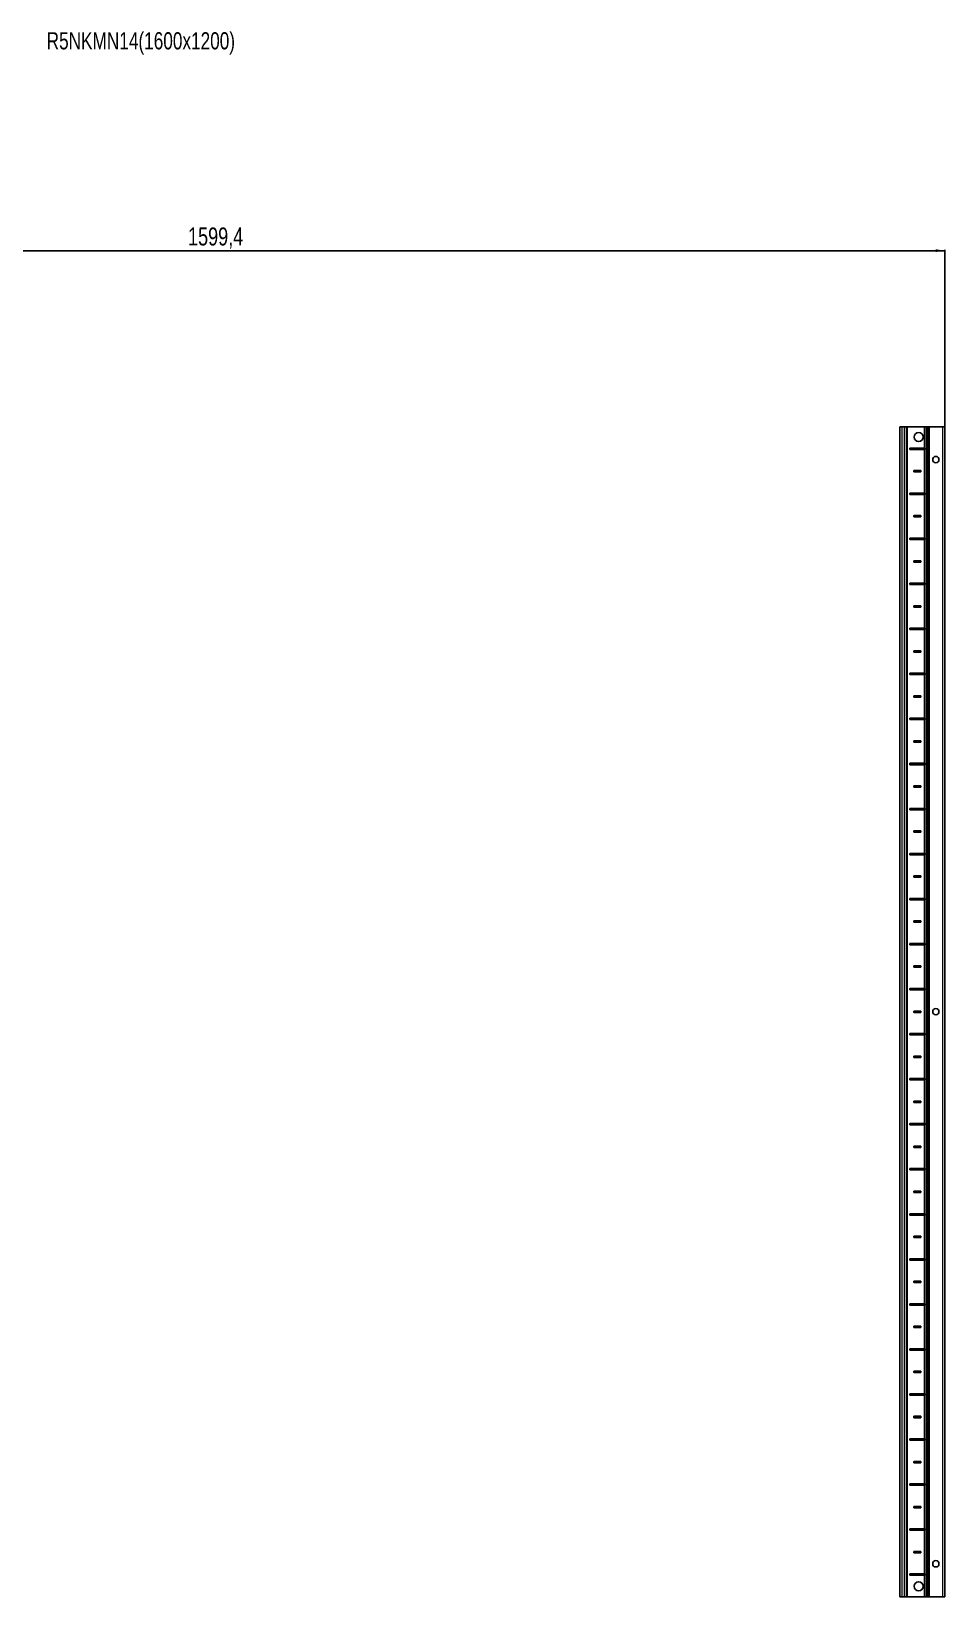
# Model space of a CAD drawing. Header units: millimetres. Extents: x -199 to 5688, y -2447 to 1507.
# Drawn here: x 649 to 1663, y -852 to 886 of the extents above; entities that cross this region are included whole.
import ezdxf

# ---------------------------------------------------------------- set-up
doc = ezdxf.new("R2010")
doc.units = ezdxf.units.MM
doc.layers.add('FORMAT', color=7, linetype='Continuous')
doc.styles.add('SLDTEXTSTYLE0', font='TXT', dxfattribs={"width": 0.75})
doc.dimstyles.new('SLDDIMSTYLE0', dxfattribs={"dimtxt": 20, "dimasz": 10, "dimexe": 0, "dimexo": 0.0625, "dimgap": 5, "dimtad": 2, "dimdec": 1, "dimrnd": 1e-09, "dimzin": 12, "dimdsep": 46, "dimtxsty": 'SLDTEXTSTYLE0', "dimsah": 1, "dimcen": 0.09, "dimadec": 0, "dimazin": 3, "dimtfac": 1, "dimtofl": 0, "dimtmove": 0, "dimatfit": 3, "dimfxl": 0, "dimfrac": 2, "dimtolj": 1, "dimtzin": 12, "dimarcsym": 0})

# ---------------------------------------------------------------- blocks, each defined once
blk = doc.blocks.new('_D_1')
at = {"layer": 'FORMAT'}
for p, q in [((64, 447.2), (64, 643.6)), ((1663.4, 447.2), (1663.4, 643.6)), ((64, 642.6), (1663.4, 642.6))]:
    blk.add_line(p, q, dxfattribs=at)
for points in [[(64, 642.6), (74, 641.1), (74, 644.2)], [(1663.4, 642.6), (1653.4, 644.2), (1653.4, 641.1)]]:
    blk.add_solid(points, dxfattribs=at)
at = {"layer": 'FORMAT', "insert": (823, 668.4), "char_height": 20, "attachment_point": 1, "style": 'SLDTEXTSTYLE0'}
blk.add_mtext('1599,4', dxfattribs=at)

msp = doc.modelspace()

# ---------------------------------------------------------------- linework, layer by layer
at = {"color": 7, "linetype": 'Continuous', "lineweight": 25}
for p, q in [((1613.68, -851.79), (1613.68, 447.21)), ((1613.68, 447.21), (1615.68, 447.21)), ((1615.68, 447.21), (1618.88, 447.21)), ((1618.88, 447.21), (1620.88, 447.21)), ((1620.88, 447.21), (1620.88, -851.79)), ((1620.88, 447.21), (1621.53, 447.21)), ((1621.53, 447.21), (1640.93, 447.21)), ((1640.93, 447.21), (1642.34, 447.21)), ((1642.34, 447.21), (1643.55, 447.21)), ((1643.55, 447.21), (1643.55, -851.79)), ((1643.55, 447.21), (1643.58, 447.21)), ((1643.58, 447.21), (1643.58, -851.79)), ((1643.58, 447.21), (1644.79, 447.21)), ((1644.79, 447.21), (1645.38, 447.21)), ((1645.38, 447.21), (1645.38, -851.79)), ((1645.38, 447.21), (1646.03, 447.21)), ((1646.03, 447.21), (1661.38, 447.21)), ((1661.38, 447.21), (1663.38, 447.21)), ((1663.38, 447.21), (1663.38, -851.79)), ((1640.93, 423.46), (1624.53, 423.46)), ((1624.53, 423.46), (1624.53, 421.96)), ((1625.28, 422.71), (1624.53, 423.46)), ((1625.28, 422.71), (1624.53, 421.96)), ((1624.53, 421.96), (1640.93, 421.96)), ((1625.28, 422.71), (1640.78, 422.71)), ((1640.78, 422.71), (1641.42, 423.35)), ((1640.78, 422.71), (1641.42, 422.06)), ((1641.42, 422.06), (1641.42, 423.35)), ((1637.03, 398.46), (1629.03, 398.46)), ((1629.03, 398.46), (1629.03, 396.96)), ((1629.78, 397.71), (1629.03, 398.46)), ((1629.78, 397.71), (1629.03, 396.96)), ((1629.03, 396.96), (1637.03, 396.96)), ((1629.78, 397.71), (1636.28, 397.71)), ((1636.28, 397.71), (1637.03, 398.46)), ((1636.28, 397.71), (1637.03, 396.96)), ((1637.03, 396.96), (1637.03, 398.46)), ((1640.93, 373.46), (1624.53, 373.46)), ((1624.53, 373.46), (1624.53, 371.96)), ((1625.28, 372.71), (1624.53, 373.46)), ((1625.28, 372.71), (1624.53, 371.96)), ((1624.53, 371.96), (1640.93, 371.96)), ((1625.28, 372.71), (1640.78, 372.71)), ((1640.78, 372.71), (1641.42, 373.35)), ((1640.78, 372.71), (1641.42, 372.06)), ((1641.42, 372.06), (1641.42, 373.35)), ((1637.03, 348.46), (1629.03, 348.46)), ((1629.03, 348.46), (1629.03, 346.96)), ((1629.78, 347.71), (1629.03, 348.46)), ((1629.78, 347.71), (1629.03, 346.96)), ((1629.78, 347.71), (1636.28, 347.71)), ((1636.28, 347.71), (1637.03, 348.46)), ((1636.28, 347.71), (1637.03, 346.96)), ((1637.03, 346.96), (1637.03, 348.46)), ((1629.03, 346.96), (1637.03, 346.96)), ((1640.93, 323.46), (1624.53, 323.46)), ((1624.53, 323.46), (1624.53, 321.96)), ((1625.28, 322.71), (1624.53, 323.46)), ((1625.28, 322.71), (1624.53, 321.96)), ((1624.53, 321.96), (1640.93, 321.96)), ((1625.28, 322.71), (1640.78, 322.71)), ((1640.78, 322.71), (1641.42, 323.35)), ((1640.78, 322.71), (1641.42, 322.06)), ((1641.42, 322.06), (1641.42, 323.35)), ((1637.03, 298.46), (1629.03, 298.46)), ((1629.03, 298.46), (1629.03, 296.96)), ((1629.78, 297.71), (1629.03, 298.46)), ((1629.78, 297.71), (1629.03, 296.96)), ((1629.03, 296.96), (1637.03, 296.96)), ((1629.78, 297.71), (1636.28, 297.71)), ((1636.28, 297.71), (1637.03, 298.46)), ((1636.28, 297.71), (1637.03, 296.96)), ((1637.03, 296.96), (1637.03, 298.46)), ((1640.93, 273.46), (1624.53, 273.46)), ((1624.53, 273.46), (1624.53, 271.96)), ((1625.28, 272.71), (1624.53, 273.46)), ((1625.28, 272.71), (1624.53, 271.96)), ((1624.53, 271.96), (1640.93, 271.96)), ((1625.28, 272.71), (1640.78, 272.71)), ((1640.78, 272.71), (1641.42, 273.35)), ((1640.78, 272.71), (1641.42, 272.06)), ((1641.42, 272.06), (1641.42, 273.35)), ((1637.03, 248.46), (1629.03, 248.46)), ((1629.03, 248.46), (1629.03, 246.96)), ((1629.78, 247.71), (1629.03, 248.46)), ((1629.78, 247.71), (1629.03, 246.96)), ((1629.03, 246.96), (1637.03, 246.96)), ((1629.78, 247.71), (1636.28, 247.71)), ((1636.28, 247.71), (1637.03, 248.46)), ((1636.28, 247.71), (1637.03, 246.96)), ((1637.03, 246.96), (1637.03, 248.46)), ((1640.93, 223.46), (1624.53, 223.46)), ((1624.53, 223.46), (1624.53, 221.96)), ((1625.28, 222.71), (1624.53, 223.46)), ((1625.28, 222.71), (1624.53, 221.96)), ((1624.53, 221.96), (1640.93, 221.96)), ((1625.28, 222.71), (1640.78, 222.71)), ((1640.78, 222.71), (1641.42, 223.35)), ((1640.78, 222.71), (1641.42, 222.06)), ((1641.42, 222.06), (1641.42, 223.35)), ((1637.03, 198.46), (1629.03, 198.46)), ((1629.03, 198.46), (1629.03, 196.96)), ((1629.78, 197.71), (1629.03, 198.46)), ((1629.78, 197.71), (1629.03, 196.96)), ((1629.03, 196.96), (1637.03, 196.96)), ((1629.78, 197.71), (1636.28, 197.71)), ((1636.28, 197.71), (1637.03, 198.46)), ((1636.28, 197.71), (1637.03, 196.96)), ((1637.03, 196.96), (1637.03, 198.46)), ((1640.93, 173.46), (1624.53, 173.46)), ((1624.53, 173.46), (1624.53, 171.96)), ((1625.28, 172.71), (1624.53, 173.46)), ((1625.28, 172.71), (1624.53, 171.96)), ((1624.53, 171.96), (1640.93, 171.96)), ((1625.28, 172.71), (1640.78, 172.71)), ((1640.78, 172.71), (1641.42, 173.35)), ((1640.78, 172.71), (1641.42, 172.06)), ((1641.42, 172.06), (1641.42, 173.35)), ((1637.03, 148.46), (1629.03, 148.46)), ((1629.03, 148.46), (1629.03, 146.96)), ((1629.78, 147.71), (1629.03, 148.46)), ((1629.78, 147.71), (1629.03, 146.96)), ((1629.03, 146.96), (1637.03, 146.96)), ((1629.78, 147.71), (1636.28, 147.71)), ((1636.28, 147.71), (1637.03, 148.46)), ((1636.28, 147.71), (1637.03, 146.96)), ((1637.03, 146.96), (1637.03, 148.46)), ((1640.93, 123.46), (1624.53, 123.46)), ((1624.53, 123.46), (1624.53, 121.96)), ((1625.28, 122.71), (1624.53, 123.46)), ((1625.28, 122.71), (1624.53, 121.96)), ((1624.53, 121.96), (1640.93, 121.96)), ((1625.28, 122.71), (1640.78, 122.71)), ((1640.78, 122.71), (1641.42, 123.35)), ((1640.78, 122.71), (1641.42, 122.06)), ((1641.42, 122.06), (1641.42, 123.35)), ((1637.03, 98.46), (1629.03, 98.46)), ((1629.03, 98.46), (1629.03, 96.96)), ((1629.78, 97.71), (1629.03, 98.46)), ((1629.78, 97.71), (1629.03, 96.96)), ((1629.03, 96.96), (1637.03, 96.96)), ((1629.78, 97.71), (1636.28, 97.71)), ((1636.28, 97.71), (1637.03, 98.46)), ((1636.28, 97.71), (1637.03, 96.96)), ((1637.03, 96.96), (1637.03, 98.46)), ((1640.93, 73.46), (1624.53, 73.46)), ((1624.53, 73.46), (1624.53, 71.96)), ((1625.28, 72.71), (1624.53, 73.46)), ((1625.28, 72.71), (1624.53, 71.96)), ((1624.53, 71.96), (1640.93, 71.96)), ((1625.28, 72.71), (1640.78, 72.71)), ((1640.78, 72.71), (1641.42, 73.35)), ((1640.78, 72.71), (1641.42, 72.06)), ((1641.42, 72.06), (1641.42, 73.35)), ((1637.03, 48.46), (1629.03, 48.46)), ((1629.03, 48.46), (1629.03, 46.96)), ((1629.78, 47.71), (1629.03, 48.46)), ((1629.78, 47.71), (1629.03, 46.96)), ((1629.03, 46.96), (1637.03, 46.96)), ((1629.78, 47.71), (1636.28, 47.71)), ((1636.28, 47.71), (1637.03, 48.46)), ((1636.28, 47.71), (1637.03, 46.96)), ((1637.03, 46.96), (1637.03, 48.46)), ((1640.93, 23.46), (1624.53, 23.46)), ((1624.53, 23.46), (1624.53, 21.96)), ((1625.28, 22.71), (1624.53, 23.46)), ((1625.28, 22.71), (1624.53, 21.96)), ((1624.53, 21.96), (1640.93, 21.96)), ((1625.28, 22.71), (1640.78, 22.71)), ((1640.78, 22.71), (1641.42, 23.35)), ((1640.78, 22.71), (1641.42, 22.06)), ((1641.42, 22.06), (1641.42, 23.35)), ((1637.03, -1.54), (1629.03, -1.54)), ((1629.03, -1.54), (1629.03, -3.04)), ((1629.78, -2.29), (1629.03, -1.54)), ((1629.78, -2.29), (1629.03, -3.04)), ((1629.03, -3.04), (1637.03, -3.04)), ((1629.78, -2.29), (1636.28, -2.29)), ((1636.28, -2.29), (1637.03, -1.54)), ((1636.28, -2.29), (1637.03, -3.04)), ((1637.03, -3.04), (1637.03, -1.54)), ((1640.93, -26.54), (1624.53, -26.54)), ((1624.53, -26.54), (1624.53, -28.04)), ((1625.28, -27.29), (1624.53, -26.54)), ((1625.28, -27.29), (1624.53, -28.04)), ((1624.53, -28.04), (1640.93, -28.04)), ((1625.28, -27.29), (1640.78, -27.29)), ((1640.78, -27.29), (1641.42, -26.65)), ((1640.78, -27.29), (1641.42, -27.94)), ((1641.42, -27.94), (1641.42, -26.65)), ((1637.03, -51.54), (1629.03, -51.54)), ((1629.03, -51.54), (1629.03, -53.04)), ((1629.78, -52.29), (1629.03, -51.54)), ((1636.28, -52.29), (1637.03, -51.54)), ((1637.03, -53.04), (1637.03, -51.54)), ((1629.78, -52.29), (1629.03, -53.04)), ((1629.03, -53.04), (1637.03, -53.04)), ((1629.78, -52.29), (1636.28, -52.29)), ((1636.28, -52.29), (1637.03, -53.04)), ((1640.93, -76.54), (1624.53, -76.54)), ((1624.53, -76.54), (1624.53, -78.04)), ((1625.28, -77.29), (1624.53, -76.54)), ((1625.28, -77.29), (1624.53, -78.04)), ((1624.53, -78.04), (1640.93, -78.04)), ((1625.28, -77.29), (1640.78, -77.29)), ((1640.78, -77.29), (1641.42, -76.65)), ((1640.78, -77.29), (1641.42, -77.94)), ((1641.42, -77.94), (1641.42, -76.65)), ((1637.03, -101.54), (1629.03, -101.54)), ((1629.03, -101.54), (1629.03, -103.04)), ((1629.78, -102.29), (1629.03, -101.54)), ((1629.78, -102.29), (1629.03, -103.04)), ((1629.03, -103.04), (1637.03, -103.04)), ((1629.78, -102.29), (1636.28, -102.29)), ((1636.28, -102.29), (1637.03, -101.54)), ((1636.28, -102.29), (1637.03, -103.04)), ((1637.03, -103.04), (1637.03, -101.54)), ((1640.93, -126.54), (1624.53, -126.54)), ((1624.53, -126.54), (1624.53, -128.04)), ((1625.28, -127.29), (1624.53, -126.54)), ((1625.28, -127.29), (1624.53, -128.04)), ((1624.53, -128.04), (1640.93, -128.04)), ((1625.28, -127.29), (1640.78, -127.29)), ((1640.78, -127.29), (1641.42, -126.65)), ((1640.78, -127.29), (1641.42, -127.94)), ((1641.42, -127.94), (1641.42, -126.65)), ((1637.03, -151.54), (1629.03, -151.54)), ((1629.03, -151.54), (1629.03, -153.04)), ((1629.78, -152.29), (1629.03, -151.54)), ((1629.78, -152.29), (1629.03, -153.04)), ((1629.03, -153.04), (1637.03, -153.04)), ((1629.78, -152.29), (1636.28, -152.29)), ((1636.28, -152.29), (1637.03, -151.54)), ((1636.28, -152.29), (1637.03, -153.04)), ((1637.03, -153.04), (1637.03, -151.54)), ((1640.93, -176.54), (1624.53, -176.54)), ((1624.53, -176.54), (1624.53, -178.04)), ((1625.28, -177.29), (1624.53, -176.54)), ((1625.28, -177.29), (1624.53, -178.04)), ((1624.53, -178.04), (1640.93, -178.04)), ((1625.28, -177.29), (1640.78, -177.29)), ((1640.78, -177.29), (1641.42, -176.65)), ((1640.78, -177.29), (1641.42, -177.94)), ((1641.42, -177.94), (1641.42, -176.65)), ((1637.03, -201.54), (1629.03, -201.54)), ((1629.03, -201.54), (1629.03, -203.04)), ((1629.78, -202.29), (1629.03, -201.54)), ((1629.78, -202.29), (1629.03, -203.04)), ((1629.03, -203.04), (1637.03, -203.04)), ((1629.78, -202.29), (1636.28, -202.29)), ((1636.28, -202.29), (1637.03, -201.54)), ((1636.28, -202.29), (1637.03, -203.04)), ((1637.03, -203.04), (1637.03, -201.54)), ((1640.93, -226.54), (1624.53, -226.54)), ((1624.53, -226.54), (1624.53, -228.04)), ((1625.28, -227.29), (1624.53, -226.54)), ((1625.28, -227.29), (1624.53, -228.04)), ((1624.53, -228.04), (1640.93, -228.04)), ((1625.28, -227.29), (1640.78, -227.29)), ((1640.78, -227.29), (1641.42, -226.65)), ((1640.78, -227.29), (1641.42, -227.94)), ((1641.42, -227.94), (1641.42, -226.65)), ((1637.03, -251.54), (1629.03, -251.54)), ((1629.03, -251.54), (1629.03, -253.04)), ((1629.78, -252.29), (1629.03, -251.54)), ((1629.78, -252.29), (1629.03, -253.04)), ((1629.03, -253.04), (1637.03, -253.04)), ((1629.78, -252.29), (1636.28, -252.29)), ((1636.28, -252.29), (1637.03, -251.54)), ((1636.28, -252.29), (1637.03, -253.04)), ((1637.03, -253.04), (1637.03, -251.54)), ((1640.93, -276.54), (1624.53, -276.54)), ((1624.53, -276.54), (1624.53, -278.04)), ((1625.28, -277.29), (1624.53, -276.54)), ((1625.28, -277.29), (1624.53, -278.04)), ((1624.53, -278.04), (1640.93, -278.04)), ((1625.28, -277.29), (1640.78, -277.29)), ((1640.78, -277.29), (1641.42, -276.65)), ((1640.78, -277.29), (1641.42, -277.94)), ((1641.42, -277.94), (1641.42, -276.65)), ((1637.03, -301.54), (1629.03, -301.54)), ((1629.03, -301.54), (1629.03, -303.04)), ((1629.78, -302.29), (1629.03, -301.54)), ((1629.78, -302.29), (1629.03, -303.04)), ((1629.03, -303.04), (1637.03, -303.04)), ((1629.78, -302.29), (1636.28, -302.29)), ((1636.28, -302.29), (1637.03, -301.54)), ((1636.28, -302.29), (1637.03, -303.04)), ((1637.03, -303.04), (1637.03, -301.54)), ((1640.93, -326.54), (1624.53, -326.54)), ((1624.53, -326.54), (1624.53, -328.04)), ((1625.28, -327.29), (1624.53, -326.54)), ((1625.28, -327.29), (1624.53, -328.04)), ((1624.53, -328.04), (1640.93, -328.04)), ((1625.28, -327.29), (1640.78, -327.29)), ((1640.78, -327.29), (1641.42, -326.65)), ((1640.78, -327.29), (1641.42, -327.94)), ((1641.42, -327.94), (1641.42, -326.65)), ((1637.03, -351.54), (1629.03, -351.54)), ((1629.03, -351.54), (1629.03, -353.04)), ((1629.78, -352.29), (1629.03, -351.54)), ((1629.78, -352.29), (1629.03, -353.04)), ((1629.03, -353.04), (1637.03, -353.04)), ((1629.78, -352.29), (1636.28, -352.29)), ((1636.28, -352.29), (1637.03, -351.54)), ((1636.28, -352.29), (1637.03, -353.04)), ((1637.03, -353.04), (1637.03, -351.54)), ((1640.93, -376.54), (1624.53, -376.54)), ((1624.53, -376.54), (1624.53, -378.04)), ((1625.28, -377.29), (1624.53, -376.54)), ((1625.28, -377.29), (1624.53, -378.04)), ((1624.53, -378.04), (1640.93, -378.04)), ((1625.28, -377.29), (1640.78, -377.29)), ((1640.78, -377.29), (1641.42, -376.65)), ((1640.78, -377.29), (1641.42, -377.94)), ((1641.42, -377.94), (1641.42, -376.65)), ((1637.03, -401.54), (1629.03, -401.54)), ((1629.03, -401.54), (1629.03, -403.04)), ((1629.78, -402.29), (1629.03, -401.54)), ((1629.78, -402.29), (1629.03, -403.04)), ((1629.03, -403.04), (1637.03, -403.04)), ((1629.78, -402.29), (1636.28, -402.29)), ((1636.28, -402.29), (1637.03, -401.54)), ((1636.28, -402.29), (1637.03, -403.04)), ((1637.03, -403.04), (1637.03, -401.54)), ((1640.93, -426.54), (1624.53, -426.54)), ((1624.53, -426.54), (1624.53, -428.04)), ((1625.28, -427.29), (1624.53, -426.54)), ((1625.28, -427.29), (1624.53, -428.04)), ((1624.53, -428.04), (1640.93, -428.04)), ((1625.28, -427.29), (1640.78, -427.29)), ((1640.78, -427.29), (1641.42, -426.65)), ((1640.78, -427.29), (1641.42, -427.94)), ((1641.42, -427.94), (1641.42, -426.65)), ((1637.03, -451.54), (1629.03, -451.54)), ((1629.03, -451.54), (1629.03, -453.04)), ((1629.78, -452.29), (1629.03, -451.54)), ((1636.28, -452.29), (1637.03, -451.54)), ((1637.03, -453.04), (1637.03, -451.54)), ((1629.78, -452.29), (1629.03, -453.04)), ((1629.03, -453.04), (1637.03, -453.04)), ((1629.78, -452.29), (1636.28, -452.29)), ((1636.28, -452.29), (1637.03, -453.04)), ((1640.93, -476.54), (1624.53, -476.54)), ((1624.53, -476.54), (1624.53, -478.04)), ((1625.28, -477.29), (1624.53, -476.54)), ((1625.28, -477.29), (1624.53, -478.04)), ((1624.53, -478.04), (1640.93, -478.04)), ((1625.28, -477.29), (1640.78, -477.29)), ((1640.78, -477.29), (1641.42, -476.65)), ((1640.78, -477.29), (1641.42, -477.94)), ((1641.42, -477.94), (1641.42, -476.65)), ((1637.03, -501.54), (1629.03, -501.54)), ((1629.03, -501.54), (1629.03, -503.04)), ((1629.78, -502.29), (1629.03, -501.54)), ((1629.78, -502.29), (1629.03, -503.04)), ((1629.03, -503.04), (1637.03, -503.04)), ((1629.78, -502.29), (1636.28, -502.29)), ((1636.28, -502.29), (1637.03, -501.54)), ((1636.28, -502.29), (1637.03, -503.04)), ((1637.03, -503.04), (1637.03, -501.54)), ((1640.93, -526.54), (1624.53, -526.54)), ((1624.53, -526.54), (1624.53, -528.04)), ((1625.28, -527.29), (1624.53, -526.54)), ((1625.28, -527.29), (1624.53, -528.04)), ((1624.53, -528.04), (1640.93, -528.04)), ((1625.28, -527.29), (1640.78, -527.29)), ((1640.78, -527.29), (1641.42, -526.65)), ((1640.78, -527.29), (1641.42, -527.94)), ((1641.42, -527.94), (1641.42, -526.65)), ((1637.03, -551.54), (1629.03, -551.54)), ((1629.03, -551.54), (1629.03, -553.04)), ((1629.78, -552.29), (1629.03, -551.54)), ((1629.78, -552.29), (1629.03, -553.04)), ((1629.03, -553.04), (1637.03, -553.04)), ((1629.78, -552.29), (1636.28, -552.29)), ((1636.28, -552.29), (1637.03, -551.54)), ((1636.28, -552.29), (1637.03, -553.04)), ((1637.03, -553.04), (1637.03, -551.54)), ((1640.93, -576.54), (1624.53, -576.54)), ((1624.53, -576.54), (1624.53, -578.04)), ((1625.28, -577.29), (1624.53, -576.54)), ((1625.28, -577.29), (1624.53, -578.04)), ((1624.53, -578.04), (1640.93, -578.04)), ((1625.28, -577.29), (1640.78, -577.29)), ((1640.78, -577.29), (1641.42, -576.65)), ((1640.78, -577.29), (1641.42, -577.94)), ((1641.42, -577.94), (1641.42, -576.65)), ((1637.03, -601.54), (1629.03, -601.54)), ((1629.03, -601.54), (1629.03, -603.04)), ((1629.78, -602.29), (1629.03, -601.54)), ((1629.78, -602.29), (1629.03, -603.04)), ((1629.03, -603.04), (1637.03, -603.04)), ((1629.78, -602.29), (1636.28, -602.29)), ((1636.28, -602.29), (1637.03, -601.54)), ((1636.28, -602.29), (1637.03, -603.04)), ((1637.03, -603.04), (1637.03, -601.54)), ((1640.93, -626.54), (1624.53, -626.54)), ((1624.53, -626.54), (1624.53, -628.04)), ((1625.28, -627.29), (1624.53, -626.54)), ((1625.28, -627.29), (1624.53, -628.04)), ((1624.53, -628.04), (1640.93, -628.04)), ((1625.28, -627.29), (1640.78, -627.29)), ((1640.78, -627.29), (1641.42, -626.65)), ((1640.78, -627.29), (1641.42, -627.94)), ((1641.42, -627.94), (1641.42, -626.65)), ((1637.03, -651.54), (1629.03, -651.54)), ((1629.03, -651.54), (1629.03, -653.04)), ((1629.78, -652.29), (1629.03, -651.54)), ((1629.78, -652.29), (1629.03, -653.04)), ((1629.03, -653.04), (1637.03, -653.04)), ((1629.78, -652.29), (1636.28, -652.29)), ((1636.28, -652.29), (1637.03, -651.54)), ((1636.28, -652.29), (1637.03, -653.04)), ((1637.03, -653.04), (1637.03, -651.54)), ((1640.93, -676.54), (1624.53, -676.54)), ((1624.53, -676.54), (1624.53, -678.04)), ((1625.28, -677.29), (1624.53, -676.54)), ((1625.28, -677.29), (1624.53, -678.04)), ((1625.28, -677.29), (1640.78, -677.29)), ((1640.78, -677.29), (1641.42, -676.65)), ((1640.78, -677.29), (1641.42, -677.94)), ((1641.42, -677.94), (1641.42, -676.65)), ((1624.53, -678.04), (1640.93, -678.04)), ((1637.03, -701.54), (1629.03, -701.54)), ((1629.03, -701.54), (1629.03, -703.04)), ((1629.78, -702.29), (1629.03, -701.54)), ((1629.78, -702.29), (1629.03, -703.04)), ((1629.03, -703.04), (1637.03, -703.04)), ((1629.78, -702.29), (1636.28, -702.29)), ((1636.28, -702.29), (1637.03, -701.54)), ((1636.28, -702.29), (1637.03, -703.04)), ((1637.03, -703.04), (1637.03, -701.54)), ((1640.93, -726.54), (1624.53, -726.54)), ((1624.53, -726.54), (1624.53, -728.04)), ((1625.28, -727.29), (1624.53, -726.54)), ((1625.28, -727.29), (1624.53, -728.04)), ((1624.53, -728.04), (1640.93, -728.04)), ((1625.28, -727.29), (1640.78, -727.29)), ((1640.78, -727.29), (1641.42, -726.65)), ((1640.78, -727.29), (1641.42, -727.94)), ((1641.42, -727.94), (1641.42, -726.65)), ((1629.03, -751.54), (1629.03, -753.04)), ((1637.03, -751.54), (1629.03, -751.54)), ((1629.78, -752.29), (1629.03, -751.54)), ((1629.78, -752.29), (1629.03, -753.04)), ((1629.03, -753.04), (1637.03, -753.04)), ((1629.78, -752.29), (1636.28, -752.29)), ((1636.28, -752.29), (1637.03, -751.54)), ((1636.28, -752.29), (1637.03, -753.04)), ((1637.03, -753.04), (1637.03, -751.54)), ((1640.93, -776.54), (1624.53, -776.54)), ((1624.53, -776.54), (1624.53, -778.04)), ((1625.28, -777.29), (1624.53, -776.54)), ((1625.28, -777.29), (1624.53, -778.04)), ((1624.53, -778.04), (1640.93, -778.04)), ((1625.28, -777.29), (1640.78, -777.29)), ((1640.78, -777.29), (1641.42, -776.65)), ((1640.78, -777.29), (1641.42, -777.94)), ((1641.42, -777.94), (1641.42, -776.65)), ((1629.03, -801.54), (1629.03, -803.04)), ((1637.03, -801.54), (1629.03, -801.54)), ((1629.78, -802.29), (1629.03, -801.54)), ((1629.78, -802.29), (1629.03, -803.04)), ((1629.03, -803.04), (1637.03, -803.04)), ((1629.78, -802.29), (1636.28, -802.29)), ((1636.28, -802.29), (1637.03, -801.54)), ((1636.28, -802.29), (1637.03, -803.04)), ((1637.03, -803.04), (1637.03, -801.54)), ((1640.93, -826.54), (1624.53, -826.54)), ((1624.53, -826.54), (1624.53, -828.04)), ((1625.28, -827.29), (1624.53, -826.54)), ((1625.28, -827.29), (1624.53, -828.04)), ((1624.53, -828.04), (1640.93, -828.04)), ((1625.28, -827.29), (1640.78, -827.29)), ((1640.78, -827.29), (1641.42, -826.65)), ((1640.78, -827.29), (1641.42, -827.94)), ((1641.42, -827.94), (1641.42, -826.65)), ((1615.68, -851.79), (1613.68, -851.79)), ((1615.68, -851.79), (1618.88, -851.79)), ((1620.88, -851.79), (1618.88, -851.79)), ((1621.53, -851.79), (1620.88, -851.79)), ((1621.53, -851.79), (1640.93, -851.79)), ((1642.34, -851.79), (1640.93, -851.79)), ((1642.34, -851.79), (1643.55, -851.79)), ((1643.55, -851.79), (1643.58, -851.79)), ((1643.58, -851.79), (1644.79, -851.79)), ((1645.38, -851.79), (1644.79, -851.79)), ((1646.03, -851.79), (1645.38, -851.79)), ((1646.03, -851.79), (1661.38, -851.79)), ((1663.38, -851.79), (1661.38, -851.79))]:
    msp.add_line(p, q, dxfattribs=at)
at = {"color": 8, "linetype": 'Continuous', "lineweight": 18}
for p, q in [((1615.68, 447.21), (1615.68, -851.79)), ((1618.88, -851.79), (1618.88, 447.21)), ((1621.53, 447.21), (1621.53, -851.79)), ((1640.93, 423.46), (1640.93, 447.21)), ((1642.34, 447.21), (1642.34, -851.79)), ((1644.79, -851.79), (1644.79, 447.21)), ((1646.03, 447.21), (1646.03, -851.79)), ((1661.38, -851.79), (1661.38, 447.21)), ((1640.93, 373.46), (1640.93, 421.96)), ((1640.93, 323.46), (1640.93, 371.96)), ((1640.93, 273.46), (1640.93, 321.96)), ((1640.93, 223.46), (1640.93, 271.96)), ((1640.93, 173.46), (1640.93, 221.96)), ((1640.93, 123.46), (1640.93, 171.96)), ((1640.93, 73.46), (1640.93, 121.96)), ((1640.93, 23.46), (1640.93, 71.96)), ((1640.93, -26.54), (1640.93, 21.96)), ((1640.93, -76.54), (1640.93, -28.04)), ((1640.93, -126.54), (1640.93, -78.04)), ((1640.93, -176.54), (1640.93, -128.04)), ((1640.93, -226.54), (1640.93, -178.04)), ((1640.93, -276.54), (1640.93, -228.04)), ((1640.93, -326.54), (1640.93, -278.04)), ((1640.93, -376.54), (1640.93, -328.04)), ((1640.93, -426.54), (1640.93, -378.04)), ((1640.93, -476.54), (1640.93, -428.04)), ((1640.93, -526.54), (1640.93, -478.04)), ((1640.93, -576.54), (1640.93, -528.04)), ((1640.93, -626.54), (1640.93, -578.04)), ((1640.93, -676.54), (1640.93, -628.04)), ((1640.93, -726.54), (1640.93, -678.04)), ((1640.93, -776.54), (1640.93, -728.04)), ((1640.93, -826.54), (1640.93, -778.04)), ((1640.93, -851.79), (1640.93, -828.04))]:
    msp.add_line(p, q, dxfattribs=at)
at = {"color": 7, "linetype": 'Continuous', "lineweight": 25}
for centre, radius in [((1634.53, 435.71), 5), ((1653.53, 410.71), 3.5), ((1653.53, -202.29), 3.5), ((1653.53, -815.29), 3.5), ((1634.53, -840.29), 5)]:
    msp.add_circle(centre, radius, dxfattribs=at)
for centre, start_param, end_param in [((1640.93, 419.99), 6.0349159, 6.2831853), ((1640.93, 425.42), 3.1415927, 3.389862), ((1640.93, 369.99), 6.0349159, 6.2831853), ((1640.93, 375.42), 3.1415927, 3.389862), ((1640.93, 319.99), 6.0349159, 6.2831853), ((1640.93, 325.42), 3.1415927, 3.389862), ((1640.93, 269.99), 6.0349159, 6.2831853), ((1640.93, 275.42), 3.1415927, 3.389862), ((1640.93, 219.99), 6.0349159, 6.2831853), ((1640.93, 225.42), 3.1415927, 3.389862), ((1640.93, 169.99), 6.0349159, 6.2831853), ((1640.93, 175.42), 3.1415927, 3.389862), ((1640.93, 119.99), 6.0349159, 6.2831853), ((1640.93, 125.42), 3.1415927, 3.389862), ((1640.93, 69.99), 6.0349159, 6.2831853), ((1640.93, 75.42), 3.1415927, 3.389862), ((1640.93, 19.99), 6.0349159, 6.2831853), ((1640.93, 25.42), 3.1415927, 3.389862), ((1640.93, -30.01), 6.0349159, 6.2831853), ((1640.93, -24.58), 3.1415927, 3.389862), ((1640.93, -80.01), 6.0349159, 6.2831853), ((1640.93, -74.58), 3.1415927, 3.389862), ((1640.93, -130.01), 6.0349159, 6.2831853), ((1640.93, -124.58), 3.1415927, 3.389862), ((1640.93, -180.01), 6.0349159, 6.2831853), ((1640.93, -174.58), 3.1415927, 3.389862), ((1640.93, -230.01), 6.0349159, 6.2831853), ((1640.93, -224.58), 3.1415927, 3.389862), ((1640.93, -280.01), 6.0349159, 6.2831853), ((1640.93, -274.58), 3.1415927, 3.389862), ((1640.93, -330.01), 6.0349159, 6.2831853), ((1640.93, -324.58), 3.1415927, 3.389862), ((1640.93, -380.01), 6.0349159, 6.2831853), ((1640.93, -374.58), 3.1415927, 3.389862), ((1640.93, -430.01), 6.0349159, 6.2831853), ((1640.93, -424.58), 3.1415927, 3.389862), ((1640.93, -480.01), 6.0349159, 6.2831853), ((1640.93, -474.58), 3.1415927, 3.389862), ((1640.93, -530.01), 6.0349159, 6.2831853), ((1640.93, -524.58), 3.1415927, 3.389862), ((1640.93, -580.01), 6.0349159, 6.2831853), ((1640.93, -574.58), 3.1415927, 3.389862), ((1640.93, -630.01), 6.0349159, 6.2831853), ((1640.93, -624.58), 3.1415927, 3.389862), ((1640.93, -680.01), 6.0349159, 6.2831853), ((1640.93, -674.58), 3.1415927, 3.389862), ((1640.93, -730.01), 6.0349159, 6.2831853), ((1640.93, -724.58), 3.1415927, 3.389862), ((1640.93, -780.01), 6.0349159, 6.2831853), ((1640.93, -774.58), 3.1415927, 3.389862), ((1640.93, -830.01), 6.0349159, 6.2831853), ((1640.93, -824.58), 3.1415927, 3.389862)]:
    msp.add_ellipse(centre, major_axis=(0, 3.46), ratio=0.5773503, start_param=start_param, end_param=end_param, dxfattribs=at)

# ---------------------------------------------------------------- texts
at = {"layer": 'FORMAT', "insert": (666.01, 885.17), "char_height": 19.05, "attachment_point": 1, "style": 'SLDTEXTSTYLE0'}
msp.add_mtext('R5NKMN14(1600x1200)', dxfattribs=at)

# ---------------------------------------------------------------- dimensions: what is measured, and where the dimension line sits
at = {"layer": 'FORMAT'}
dim = msp.add_linear_dim(base=(1663.38, 642.62), p1=(63.98, 447.21), p2=(1663.38, 447.21), angle=0, dimstyle='SLDDIMSTYLE0', dxfattribs=at)
dim.commit()
dim.dimension.update_dxf_attribs({"geometry": '_D_1', "text_midpoint": (863.68, 642.62), "dimtype": 160})

doc.saveas('drawing.dxf')
